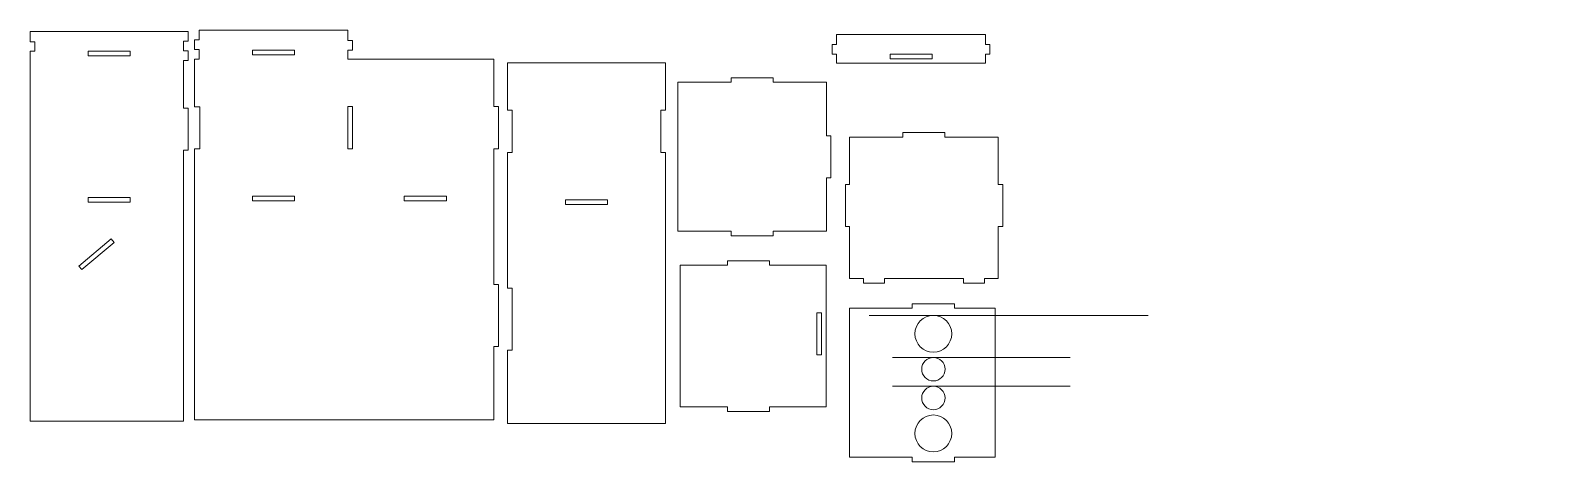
# Model space of a CAD drawing. Header units: inches. Extents: x -46 to 98, y -22 to 19.
import ezdxf

# ---------------------------------------------------------------- set-up
doc = ezdxf.new("R2010")
doc.units = ezdxf.units.IN
doc.header["$MEASUREMENT"] = 0
doc.layers.add('Layer 1', color=7, linetype='Continuous')

msp = doc.modelspace()

# ---------------------------------------------------------------- linework, layer by layer
at = {"layer": 'Layer 1', "lineweight": 9}
for points, knots in [([(-31.63, 16.28), (-31.63, 16.28), (-31.19, 16.28), (-31.19, 16.28), (-31.19, 16.28), (-31.19, 16.28), (-31.19, 17.2), (-31.19, 17.2), (-31.19, 17.2), (-31.19, 17.2), (-31.63, 17.2), (-31.63, 17.2), (-31.63, 17.2), (-31.63, 17.2), (-31.63, 18.12), (-31.63, 18.12), (-31.63, 18.12), (-31.63, 18.12), (-31.19, 18.12), (-31.19, 18.12), (-31.19, 18.12), (-31.19, 18.12), (-31.19, 19.03), (-31.19, 19.03), (-31.19, 19.03), (-31.19, 19.03), (-46.19, 19.03), (-46.19, 19.03), (-46.19, 19.03), (-46.19, 19.03), (-46.19, 18.07), (-46.19, 18.07), (-46.19, 18.07), (-46.19, 18.07), (-45.76, 18.07), (-45.76, 18.07), (-45.76, 18.07), (-45.76, 18.07), (-45.76, 17.16), (-45.76, 17.16), (-45.76, 17.16), (-45.76, 17.16), (-46.19, 17.16), (-46.19, 17.16), (-46.19, 17.16), (-46.19, 17.16), (-46.19, -17.97), (-46.19, -17.97), (-46.19, -17.97), (-46.19, -17.97), (-31.63, -17.97), (-31.63, -17.97), (-31.63, -17.97), (-31.63, -17.97), (-31.63, 7.78), (-31.63, 7.78), (-31.63, 7.78), (-31.63, 7.78), (-31.19, 7.78), (-31.19, 7.78), (-31.19, 7.78), (-31.19, 7.78), (-31.19, 11.76), (-31.19, 11.76), (-31.19, 11.76), (-31.19, 11.76), (-31.63, 11.76), (-31.63, 11.76), (-31.63, 11.76), (-31.63, 11.76), (-31.63, 16.28), (-31.63, 16.28)], [0, 0, 0, 0, 0.052632, 0.052632, 0.052632, 0.052632, 0.105263, 0.105263, 0.105263, 0.105263, 0.157895, 0.157895, 0.157895, 0.157895, 0.210526, 0.210526, 0.210526, 0.210526, 0.263158, 0.263158, 0.263158, 0.263158, 0.315789, 0.315789, 0.315789, 0.315789, 0.368421, 0.368421, 0.368421, 0.368421, 0.421053, 0.421053, 0.421053, 0.421053, 0.473684, 0.473684, 0.473684, 0.473684, 0.526316, 0.526316, 0.526316, 0.526316, 0.578947, 0.578947, 0.578947, 0.578947, 0.631579, 0.631579, 0.631579, 0.631579, 0.684211, 0.684211, 0.684211, 0.684211, 0.736842, 0.736842, 0.736842, 0.736842, 0.789474, 0.789474, 0.789474, 0.789474, 0.842105, 0.842105, 0.842105, 0.842105, 0.894737, 0.894737, 0.894737, 0.894737, 1, 1, 1, 1]), ([(-30.07, 11.88), (-30.07, 11.88), (-30.58, 11.88), (-30.58, 11.88), (-30.58, 11.88), (-30.58, 11.88), (-30.58, 16.41), (-30.58, 16.41), (-30.58, 16.41), (-30.58, 16.41), (-30.15, 16.41), (-30.15, 16.41), (-30.15, 16.41), (-30.15, 16.41), (-30.15, 17.32), (-30.15, 17.32), (-30.15, 17.32), (-30.15, 17.32), (-30.58, 17.32), (-30.58, 17.32), (-30.58, 17.32), (-30.58, 17.32), (-30.58, 18.24), (-30.58, 18.24), (-30.58, 18.24), (-30.58, 18.24), (-30.15, 18.24), (-30.15, 18.24), (-30.15, 18.24), (-30.15, 18.24), (-30.15, 19.16), (-30.15, 19.16), (-30.15, 19.16), (-30.15, 19.16), (-16.02, 19.16), (-16.02, 19.16), (-16.02, 19.16), (-16.02, 19.16), (-16.02, 18.19), (-16.02, 18.19), (-16.02, 18.19), (-16.02, 18.19), (-15.58, 18.19), (-15.58, 18.19), (-15.58, 18.19), (-15.58, 18.19), (-15.58, 17.28), (-15.58, 17.28), (-15.58, 17.28), (-15.58, 17.28), (-16.02, 17.28), (-16.02, 17.28), (-16.02, 17.28), (-16.02, 17.28), (-16.02, 16.41), (-16.02, 16.41), (-16.02, 16.41), (-16.02, 16.41), (-2.15, 16.41), (-2.15, 16.41), (-2.15, 16.41), (-2.15, 16.41), (-2.15, 11.91), (-2.15, 11.91), (-2.15, 11.91), (-2.15, 11.91), (-1.71, 11.91), (-1.71, 11.91), (-1.71, 11.91), (-1.71, 11.91), (-1.71, 7.91), (-1.71, 7.91), (-1.71, 7.91), (-1.71, 7.91), (-2.15, 7.91), (-2.15, 7.91), (-2.15, 7.91), (-2.15, 7.91), (-2.15, -4.99), (-2.15, -4.99), (-2.15, -4.99), (-2.15, -4.99), (-1.71, -4.99), (-1.71, -4.99), (-1.71, -4.99), (-1.71, -4.99), (-1.71, -10.88), (-1.71, -10.88), (-1.71, -10.88), (-1.71, -10.88), (-2.15, -10.88), (-2.15, -10.88), (-2.15, -10.88), (-2.15, -10.88), (-2.15, -17.84), (-2.15, -17.84), (-2.15, -17.84), (-2.15, -17.84), (-30.58, -17.84), (-30.58, -17.84), (-30.58, -17.84), (-30.58, -17.84), (-30.58, 7.91), (-30.58, 7.91), (-30.58, 7.91), (-30.58, 7.91), (-30.07, 7.91), (-30.07, 7.91), (-30.07, 7.91), (-30.07, 7.91), (-30.07, 11.88), (-30.07, 11.88)], [0, 0, 0, 0, 0.034483, 0.034483, 0.034483, 0.034483, 0.068966, 0.068966, 0.068966, 0.068966, 0.103448, 0.103448, 0.103448, 0.103448, 0.137931, 0.137931, 0.137931, 0.137931, 0.172414, 0.172414, 0.172414, 0.172414, 0.206897, 0.206897, 0.206897, 0.206897, 0.241379, 0.241379, 0.241379, 0.241379, 0.275862, 0.275862, 0.275862, 0.275862, 0.310345, 0.310345, 0.310345, 0.310345, 0.344828, 0.344828, 0.344828, 0.344828, 0.37931, 0.37931, 0.37931, 0.37931, 0.413793, 0.413793, 0.413793, 0.413793, 0.448276, 0.448276, 0.448276, 0.448276, 0.482759, 0.482759, 0.482759, 0.482759, 0.517241, 0.517241, 0.517241, 0.517241, 0.551724, 0.551724, 0.551724, 0.551724, 0.586207, 0.586207, 0.586207, 0.586207, 0.62069, 0.62069, 0.62069, 0.62069, 0.655172, 0.655172, 0.655172, 0.655172, 0.689655, 0.689655, 0.689655, 0.689655, 0.724138, 0.724138, 0.724138, 0.724138, 0.758621, 0.758621, 0.758621, 0.758621, 0.793103, 0.793103, 0.793103, 0.793103, 0.827586, 0.827586, 0.827586, 0.827586, 0.862069, 0.862069, 0.862069, 0.862069, 0.896552, 0.896552, 0.896552, 0.896552, 0.931034, 0.931034, 0.931034, 0.931034, 1, 1, 1, 1]), ([(30.01, 16.89), (30.01, 16.89), (30.01, 17.8), (30.01, 17.8), (30.01, 17.8), (30.01, 17.8), (30.44, 17.8), (30.44, 17.8), (30.44, 17.8), (30.44, 17.8), (30.44, 18.77), (30.44, 18.77), (30.44, 18.77), (30.44, 18.77), (44.57, 18.77), (44.57, 18.77), (44.57, 18.77), (44.57, 18.77), (44.57, 17.8), (44.57, 17.8), (44.57, 17.8), (44.57, 17.8), (45.01, 17.8), (45.01, 17.8), (45.01, 17.8), (45.01, 17.8), (45.01, 16.89), (45.01, 16.89), (45.01, 16.89), (45.01, 16.89), (44.57, 16.89), (44.57, 16.89), (44.57, 16.89), (44.57, 16.89), (44.57, 16.02), (44.57, 16.02), (44.57, 16.02), (44.57, 16.02), (30.44, 16.02), (30.44, 16.02), (30.44, 16.02), (30.44, 16.02), (30.44, 16.89), (30.44, 16.89), (30.44, 16.89), (30.44, 16.89), (30.01, 16.89), (30.01, 16.89)], [0, 0, 0, 0, 0.076923, 0.076923, 0.076923, 0.076923, 0.153846, 0.153846, 0.153846, 0.153846, 0.230769, 0.230769, 0.230769, 0.230769, 0.307692, 0.307692, 0.307692, 0.307692, 0.384615, 0.384615, 0.384615, 0.384615, 0.461538, 0.461538, 0.461538, 0.461538, 0.538462, 0.538462, 0.538462, 0.538462, 0.615385, 0.615385, 0.615385, 0.615385, 0.692308, 0.692308, 0.692308, 0.692308, 0.769231, 0.769231, 0.769231, 0.769231, 0.846154, 0.846154, 0.846154, 0.846154, 1, 1, 1, 1]), ([(-21.08, 17.28), (-21.08, 17.28), (-25.08, 17.28), (-25.08, 17.28), (-25.08, 17.28), (-25.08, 17.28), (-25.08, 16.84), (-25.08, 16.84), (-25.08, 16.84), (-25.08, 16.84), (-21.08, 16.84), (-21.08, 16.84), (-21.08, 16.84), (-21.08, 16.84), (-21.08, 17.28), (-21.08, 17.28)], [0, 0, 0, 0, 0.2, 0.2, 0.2, 0.2, 0.4, 0.4, 0.4, 0.4, 0.6, 0.6, 0.6, 0.6, 1, 1, 1, 1]), ([(-36.69, 16.72), (-36.69, 16.72), (-40.69, 16.72), (-40.69, 16.72), (-40.69, 16.72), (-40.69, 16.72), (-40.69, 17.16), (-40.69, 17.16), (-40.69, 17.16), (-40.69, 17.16), (-36.69, 17.16), (-36.69, 17.16), (-36.69, 17.16), (-36.69, 17.16), (-36.69, 16.72), (-36.69, 16.72)], [0, 0, 0, 0, 0.2, 0.2, 0.2, 0.2, 0.4, 0.4, 0.4, 0.4, 0.6, 0.6, 0.6, 0.6, 1, 1, 1, 1]), ([(-0.84, -5.34), (-0.84, -5.34), (-0.4, -5.34), (-0.4, -5.34), (-0.4, -5.34), (-0.4, -5.34), (-0.4, -11.23), (-0.4, -11.23), (-0.4, -11.23), (-0.4, -11.23), (-0.84, -11.23), (-0.84, -11.23), (-0.84, -11.23), (-0.84, -11.23), (-0.84, -18.19), (-0.84, -18.19), (-0.84, -18.19), (-0.84, -18.19), (14.16, -18.19), (14.16, -18.19), (14.16, -18.19), (14.16, -18.19), (14.16, 7.56), (14.16, 7.56), (14.16, 7.56), (14.16, 7.56), (13.72, 7.56), (13.72, 7.56), (13.72, 7.56), (13.72, 7.56), (13.72, 11.56), (13.72, 11.56), (13.72, 11.56), (13.72, 11.56), (14.16, 11.56), (14.16, 11.56), (14.16, 11.56), (14.16, 11.56), (14.16, 16.06), (14.16, 16.06), (14.16, 16.06), (14.16, 16.06), (-0.84, 16.06), (-0.84, 16.06), (-0.84, 16.06), (-0.84, 16.06), (-0.84, 11.56), (-0.84, 11.56), (-0.84, 11.56), (-0.84, 11.56), (-0.4, 11.56), (-0.4, 11.56), (-0.4, 11.56), (-0.4, 11.56), (-0.4, 7.56), (-0.4, 7.56), (-0.4, 7.56), (-0.4, 7.56), (-0.84, 7.56), (-0.84, 7.56), (-0.84, 7.56), (-0.84, 7.56), (-0.84, -5.34), (-0.84, -5.34)], [0, 0, 0, 0, 0.058824, 0.058824, 0.058824, 0.058824, 0.117647, 0.117647, 0.117647, 0.117647, 0.176471, 0.176471, 0.176471, 0.176471, 0.235294, 0.235294, 0.235294, 0.235294, 0.294118, 0.294118, 0.294118, 0.294118, 0.352941, 0.352941, 0.352941, 0.352941, 0.411765, 0.411765, 0.411765, 0.411765, 0.470588, 0.470588, 0.470588, 0.470588, 0.529412, 0.529412, 0.529412, 0.529412, 0.588235, 0.588235, 0.588235, 0.588235, 0.647059, 0.647059, 0.647059, 0.647059, 0.705882, 0.705882, 0.705882, 0.705882, 0.764706, 0.764706, 0.764706, 0.764706, 0.823529, 0.823529, 0.823529, 0.823529, 0.882353, 0.882353, 0.882353, 0.882353, 1, 1, 1, 1]), ([(35.51, 16.46), (35.51, 16.46), (39.51, 16.46), (39.51, 16.46), (39.51, 16.46), (39.51, 16.46), (39.51, 16.89), (39.51, 16.89), (39.51, 16.89), (39.51, 16.89), (35.51, 16.89), (35.51, 16.89), (35.51, 16.89), (35.51, 16.89), (35.51, 16.46), (35.51, 16.46)], [0, 0, 0, 0, 0.2, 0.2, 0.2, 0.2, 0.4, 0.4, 0.4, 0.4, 0.6, 0.6, 0.6, 0.6, 1, 1, 1, 1]), ([(15.34, 0.09), (15.34, 0.09), (15.34, 14.22), (15.34, 14.22), (15.34, 14.22), (15.34, 14.22), (20.4, 14.22), (20.4, 14.22), (20.4, 14.22), (20.4, 14.22), (20.4, 14.65), (20.4, 14.65), (20.4, 14.65), (20.4, 14.65), (24.4, 14.65), (24.4, 14.65), (24.4, 14.65), (24.4, 14.65), (24.4, 14.22), (24.4, 14.22), (24.4, 14.22), (24.4, 14.22), (29.46, 14.22), (29.46, 14.22), (29.46, 14.22), (29.46, 14.22), (29.46, 9.15), (29.46, 9.15), (29.46, 9.15), (29.46, 9.15), (29.9, 9.15), (29.9, 9.15), (29.9, 9.15), (29.9, 9.15), (29.9, 5.15), (29.9, 5.15), (29.9, 5.15), (29.9, 5.15), (29.46, 5.15), (29.46, 5.15), (29.46, 5.15), (29.46, 5.15), (29.46, 0.09), (29.46, 0.09), (29.46, 0.09), (29.46, 0.09), (24.4, 0.09), (24.4, 0.09), (24.4, 0.09), (24.4, 0.09), (24.4, -0.35), (24.4, -0.35), (24.4, -0.35), (24.4, -0.35), (20.4, -0.35), (20.4, -0.35), (20.4, -0.35), (20.4, -0.35), (20.4, 0.09), (20.4, 0.09), (20.4, 0.09), (20.4, 0.09), (15.34, 0.09), (15.34, 0.09)], [0, 0, 0, 0, 0.058824, 0.058824, 0.058824, 0.058824, 0.117647, 0.117647, 0.117647, 0.117647, 0.176471, 0.176471, 0.176471, 0.176471, 0.235294, 0.235294, 0.235294, 0.235294, 0.294118, 0.294118, 0.294118, 0.294118, 0.352941, 0.352941, 0.352941, 0.352941, 0.411765, 0.411765, 0.411765, 0.411765, 0.470588, 0.470588, 0.470588, 0.470588, 0.529412, 0.529412, 0.529412, 0.529412, 0.588235, 0.588235, 0.588235, 0.588235, 0.647059, 0.647059, 0.647059, 0.647059, 0.705882, 0.705882, 0.705882, 0.705882, 0.764706, 0.764706, 0.764706, 0.764706, 0.823529, 0.823529, 0.823529, 0.823529, 0.882353, 0.882353, 0.882353, 0.882353, 1, 1, 1, 1]), ([(-16.02, 11.91), (-16.02, 11.91), (-16.02, 7.91), (-16.02, 7.91), (-16.02, 7.91), (-16.02, 7.91), (-15.58, 7.91), (-15.58, 7.91), (-15.58, 7.91), (-15.58, 7.91), (-15.58, 11.91), (-15.58, 11.91), (-15.58, 11.91), (-15.58, 11.91), (-16.02, 11.91), (-16.02, 11.91)], [0, 0, 0, 0, 0.2, 0.2, 0.2, 0.2, 0.4, 0.4, 0.4, 0.4, 0.6, 0.6, 0.6, 0.6, 1, 1, 1, 1]), ([(45.8, 0.52), (45.8, 0.52), (45.8, -4.42), (45.8, -4.42), (45.8, -4.42), (45.8, -4.42), (44.48, -4.42), (44.48, -4.42), (44.48, -4.42), (44.48, -4.42), (44.48, -4.86), (44.48, -4.86), (44.48, -4.86), (44.48, -4.86), (42.48, -4.86), (42.48, -4.86), (42.48, -4.86), (42.48, -4.86), (42.48, -4.42), (42.48, -4.42), (42.48, -4.42), (42.48, -4.42), (34.98, -4.42), (34.98, -4.42), (34.98, -4.42), (34.98, -4.42), (34.98, -4.86), (34.98, -4.86), (34.98, -4.86), (34.98, -4.86), (32.98, -4.86), (32.98, -4.86), (32.98, -4.86), (32.98, -4.86), (32.98, -4.42), (32.98, -4.42), (32.98, -4.42), (32.98, -4.42), (31.67, -4.42), (31.67, -4.42), (31.67, -4.42), (31.67, -4.42), (31.67, 0.52), (31.67, 0.52), (31.67, 0.52), (31.67, 0.52), (31.29, 0.52), (31.29, 0.52), (31.29, 0.52), (31.29, 0.52), (31.29, 4.52), (31.29, 4.52), (31.29, 4.52), (31.29, 4.52), (31.67, 4.52), (31.67, 4.52), (31.67, 4.52), (31.67, 4.52), (31.67, 9.02), (31.67, 9.02), (31.67, 9.02), (31.67, 9.02), (36.73, 9.02), (36.73, 9.02), (36.73, 9.02), (36.73, 9.02), (36.73, 9.45), (36.73, 9.45), (36.73, 9.45), (36.73, 9.45), (40.73, 9.45), (40.73, 9.45), (40.73, 9.45), (40.73, 9.45), (40.73, 9.02), (40.73, 9.02), (40.73, 9.02), (40.73, 9.02), (45.8, 9.02), (45.8, 9.02), (45.8, 9.02), (45.8, 9.02), (45.8, 4.52), (45.8, 4.52), (45.8, 4.52), (45.8, 4.52), (46.23, 4.52), (46.23, 4.52), (46.23, 4.52), (46.23, 4.52), (46.23, 0.52), (46.23, 0.52), (46.23, 0.52), (46.23, 0.52), (45.8, 0.52), (45.8, 0.52)], [0, 0, 0, 0, 0.04, 0.04, 0.04, 0.04, 0.08, 0.08, 0.08, 0.08, 0.12, 0.12, 0.12, 0.12, 0.16, 0.16, 0.16, 0.16, 0.2, 0.2, 0.2, 0.2, 0.24, 0.24, 0.24, 0.24, 0.28, 0.28, 0.28, 0.28, 0.32, 0.32, 0.32, 0.32, 0.36, 0.36, 0.36, 0.36, 0.4, 0.4, 0.4, 0.4, 0.44, 0.44, 0.44, 0.44, 0.48, 0.48, 0.48, 0.48, 0.52, 0.52, 0.52, 0.52, 0.56, 0.56, 0.56, 0.56, 0.6, 0.6, 0.6, 0.6, 0.64, 0.64, 0.64, 0.64, 0.68, 0.68, 0.68, 0.68, 0.72, 0.72, 0.72, 0.72, 0.76, 0.76, 0.76, 0.76, 0.8, 0.8, 0.8, 0.8, 0.84, 0.84, 0.84, 0.84, 0.88, 0.88, 0.88, 0.88, 0.92, 0.92, 0.92, 0.92, 1, 1, 1, 1]), ([(-36.69, 2.85), (-36.69, 2.85), (-40.69, 2.85), (-40.69, 2.85), (-40.69, 2.85), (-40.69, 2.85), (-40.69, 3.28), (-40.69, 3.28), (-40.69, 3.28), (-40.69, 3.28), (-36.69, 3.28), (-36.69, 3.28), (-36.69, 3.28), (-36.69, 3.28), (-36.69, 2.85), (-36.69, 2.85)], [0, 0, 0, 0, 0.2, 0.2, 0.2, 0.2, 0.4, 0.4, 0.4, 0.4, 0.6, 0.6, 0.6, 0.6, 1, 1, 1, 1]), ([(-25.08, 2.97), (-25.08, 2.97), (-21.08, 2.97), (-21.08, 2.97), (-21.08, 2.97), (-21.08, 2.97), (-21.08, 3.41), (-21.08, 3.41), (-21.08, 3.41), (-21.08, 3.41), (-25.08, 3.41), (-25.08, 3.41), (-25.08, 3.41), (-25.08, 3.41), (-25.08, 2.97), (-25.08, 2.97)], [0, 0, 0, 0, 0.2, 0.2, 0.2, 0.2, 0.4, 0.4, 0.4, 0.4, 0.6, 0.6, 0.6, 0.6, 1, 1, 1, 1]), ([(-10.65, 2.97), (-10.65, 2.97), (-6.65, 2.97), (-6.65, 2.97), (-6.65, 2.97), (-6.65, 2.97), (-6.65, 3.41), (-6.65, 3.41), (-6.65, 3.41), (-6.65, 3.41), (-10.65, 3.41), (-10.65, 3.41), (-10.65, 3.41), (-10.65, 3.41), (-10.65, 2.97), (-10.65, 2.97)], [0, 0, 0, 0, 0.2, 0.2, 0.2, 0.2, 0.4, 0.4, 0.4, 0.4, 0.6, 0.6, 0.6, 0.6, 1, 1, 1, 1]), ([(8.66, 2.62), (8.66, 2.62), (4.66, 2.62), (4.66, 2.62), (4.66, 2.62), (4.66, 2.62), (4.66, 3.06), (4.66, 3.06), (4.66, 3.06), (4.66, 3.06), (8.66, 3.06), (8.66, 3.06), (8.66, 3.06), (8.66, 3.06), (8.66, 2.62), (8.66, 2.62)], [0, 0, 0, 0, 0.2, 0.2, 0.2, 0.2, 0.4, 0.4, 0.4, 0.4, 0.6, 0.6, 0.6, 0.6, 1, 1, 1, 1]), ([(-41.29, -3.57), (-41.29, -3.57), (-41.57, -3.23), (-41.57, -3.23), (-41.57, -3.23), (-41.57, -3.23), (-38.5, -0.66), (-38.5, -0.66), (-38.5, -0.66), (-38.5, -0.66), (-38.22, -0.99), (-38.22, -0.99), (-38.22, -0.99), (-38.22, -0.99), (-41.29, -3.57), (-41.29, -3.57)], [0, 0, 0, 0, 0.2, 0.2, 0.2, 0.2, 0.4, 0.4, 0.4, 0.4, 0.6, 0.6, 0.6, 0.6, 1, 1, 1, 1]), ([(15.56, -3.16), (15.56, -3.16), (20.06, -3.16), (20.06, -3.16), (20.06, -3.16), (20.06, -3.16), (20.06, -2.72), (20.06, -2.72), (20.06, -2.72), (20.06, -2.72), (24.06, -2.72), (24.06, -2.72), (24.06, -2.72), (24.06, -2.72), (24.06, -3.16), (24.06, -3.16), (24.06, -3.16), (24.06, -3.16), (29.43, -3.16), (29.43, -3.16), (29.43, -3.16), (29.43, -3.16), (29.43, -16.6), (29.43, -16.6), (29.43, -16.6), (29.43, -16.6), (24.06, -16.6), (24.06, -16.6), (24.06, -16.6), (24.06, -16.6), (24.06, -17.04), (24.06, -17.04), (24.06, -17.04), (24.06, -17.04), (20.06, -17.04), (20.06, -17.04), (20.06, -17.04), (20.06, -17.04), (20.06, -16.6), (20.06, -16.6), (20.06, -16.6), (20.06, -16.6), (15.56, -16.6), (15.56, -16.6), (15.56, -16.6), (15.56, -16.6), (15.56, -3.16), (15.56, -3.16)], [0, 0, 0, 0, 0.076923, 0.076923, 0.076923, 0.076923, 0.153846, 0.153846, 0.153846, 0.153846, 0.230769, 0.230769, 0.230769, 0.230769, 0.307692, 0.307692, 0.307692, 0.307692, 0.384615, 0.384615, 0.384615, 0.384615, 0.461538, 0.461538, 0.461538, 0.461538, 0.538462, 0.538462, 0.538462, 0.538462, 0.615385, 0.615385, 0.615385, 0.615385, 0.692308, 0.692308, 0.692308, 0.692308, 0.769231, 0.769231, 0.769231, 0.769231, 0.846154, 0.846154, 0.846154, 0.846154, 1, 1, 1, 1]), ([(45.49, -21.37), (45.49, -21.37), (41.63, -21.37), (41.63, -21.37), (41.63, -21.37), (41.63, -21.37), (41.63, -21.81), (41.63, -21.81), (41.63, -21.81), (41.63, -21.81), (37.63, -21.81), (37.63, -21.81), (37.63, -21.81), (37.63, -21.81), (37.63, -21.37), (37.63, -21.37), (37.63, -21.37), (37.63, -21.37), (31.65, -21.37), (31.65, -21.37), (31.65, -21.37), (31.65, -21.37), (31.65, -7.24), (31.65, -7.24), (31.65, -7.24), (31.65, -7.24), (37.63, -7.24), (37.63, -7.24), (37.63, -7.24), (37.63, -7.24), (37.63, -6.81), (37.63, -6.81), (37.63, -6.81), (37.63, -6.81), (41.63, -6.81), (41.63, -6.81), (41.63, -6.81), (41.63, -6.81), (41.63, -7.24), (41.63, -7.24), (41.63, -7.24), (41.63, -7.24), (45.49, -7.24), (45.49, -7.24), (45.49, -7.24), (45.49, -7.24), (45.49, -21.37), (45.49, -21.37)], [0, 0, 0, 0, 0.076923, 0.076923, 0.076923, 0.076923, 0.153846, 0.153846, 0.153846, 0.153846, 0.230769, 0.230769, 0.230769, 0.230769, 0.307692, 0.307692, 0.307692, 0.307692, 0.384615, 0.384615, 0.384615, 0.384615, 0.461538, 0.461538, 0.461538, 0.461538, 0.538462, 0.538462, 0.538462, 0.538462, 0.615385, 0.615385, 0.615385, 0.615385, 0.692308, 0.692308, 0.692308, 0.692308, 0.769231, 0.769231, 0.769231, 0.769231, 0.846154, 0.846154, 0.846154, 0.846154, 1, 1, 1, 1]), ([(39.63, -7.91), (38.66, -7.91), (37.88, -8.69), (37.88, -9.66), (37.88, -9.66), (37.88, -10.63), (38.66, -11.41), (39.63, -11.41), (39.63, -11.41), (40.6, -11.41), (41.38, -10.63), (41.38, -9.66), (41.38, -9.66), (41.38, -8.69), (40.6, -7.91), (39.63, -7.91), (10.63, -7.91), (97.64, -7.91), (39.63, -7.91)], [0, 0, 0, 0, 0.2, 0.2, 0.2, 0.2, 0.4, 0.4, 0.4, 0.4, 0.6, 0.6, 0.6, 0.6, 1, 1, 1, 1.000008, 1.000008, 1.000008, 1.000008]), ([(29, -11.66), (29, -11.66), (29, -7.66), (29, -7.66), (29, -7.66), (29, -7.66), (28.56, -7.66), (28.56, -7.66), (28.56, -7.66), (28.56, -7.66), (28.56, -11.66), (28.56, -11.66), (28.56, -11.66), (28.56, -11.66), (29, -11.66), (29, -11.66)], [0, 0, 0, 0, 0.2, 0.2, 0.2, 0.2, 0.4, 0.4, 0.4, 0.4, 0.6, 0.6, 0.6, 0.6, 1, 1, 1, 1]), ([(39.63, -11.91), (39.02, -11.91), (38.52, -12.41), (38.52, -13.02), (38.52, -13.02), (38.52, -13.64), (39.02, -14.14), (39.63, -14.14), (39.63, -14.14), (40.25, -14.14), (40.74, -13.64), (40.74, -13.02), (40.74, -13.02), (40.74, -12.41), (40.25, -11.91), (39.63, -11.91), (21.17, -11.91), (76.55, -11.91), (39.63, -11.91)], [0, 0, 0, 0, 0.2, 0.2, 0.2, 0.2, 0.4, 0.4, 0.4, 0.4, 0.6, 0.6, 0.6, 0.6, 1, 1, 1, 1.000004, 1.000004, 1.000004, 1.000004]), ([(39.63, -14.64), (39.02, -14.64), (38.52, -15.14), (38.52, -15.75), (38.52, -15.75), (38.52, -16.37), (39.02, -16.87), (39.63, -16.87), (39.63, -16.87), (40.25, -16.87), (40.74, -16.37), (40.74, -15.75), (40.74, -15.75), (40.74, -15.14), (40.25, -14.64), (39.63, -14.64), (21.17, -14.64), (76.55, -14.64), (39.63, -14.64)], [0, 0, 0, 0, 0.2, 0.2, 0.2, 0.2, 0.4, 0.4, 0.4, 0.4, 0.6, 0.6, 0.6, 0.6, 1, 1, 1, 1.000004, 1.000004, 1.000004, 1.000004]), ([(39.63, -17.37), (38.66, -17.37), (37.88, -18.15), (37.88, -19.12), (37.88, -19.12), (37.88, -20.08), (38.66, -20.87), (39.63, -20.87), (39.63, -20.87), (40.6, -20.87), (41.38, -20.08), (41.38, -19.12), (41.38, -19.12), (41.38, -18.15), (40.6, -17.37), (39.63, -17.37), (39.63, -17.37), (39.63, -17.37), (39.63, -17.37)], [0, 0, 0, 0, 0.2, 0.2, 0.2, 0.2, 0.4, 0.4, 0.4, 0.4, 0.6, 0.6, 0.6, 0.6, 1, 1, 1, 1.000008, 1.000008, 1.000008, 1.000008])]:
    msp.add_open_spline(points, degree=3, knots=knots, dxfattribs=at)

doc.saveas('drawing.dxf')
